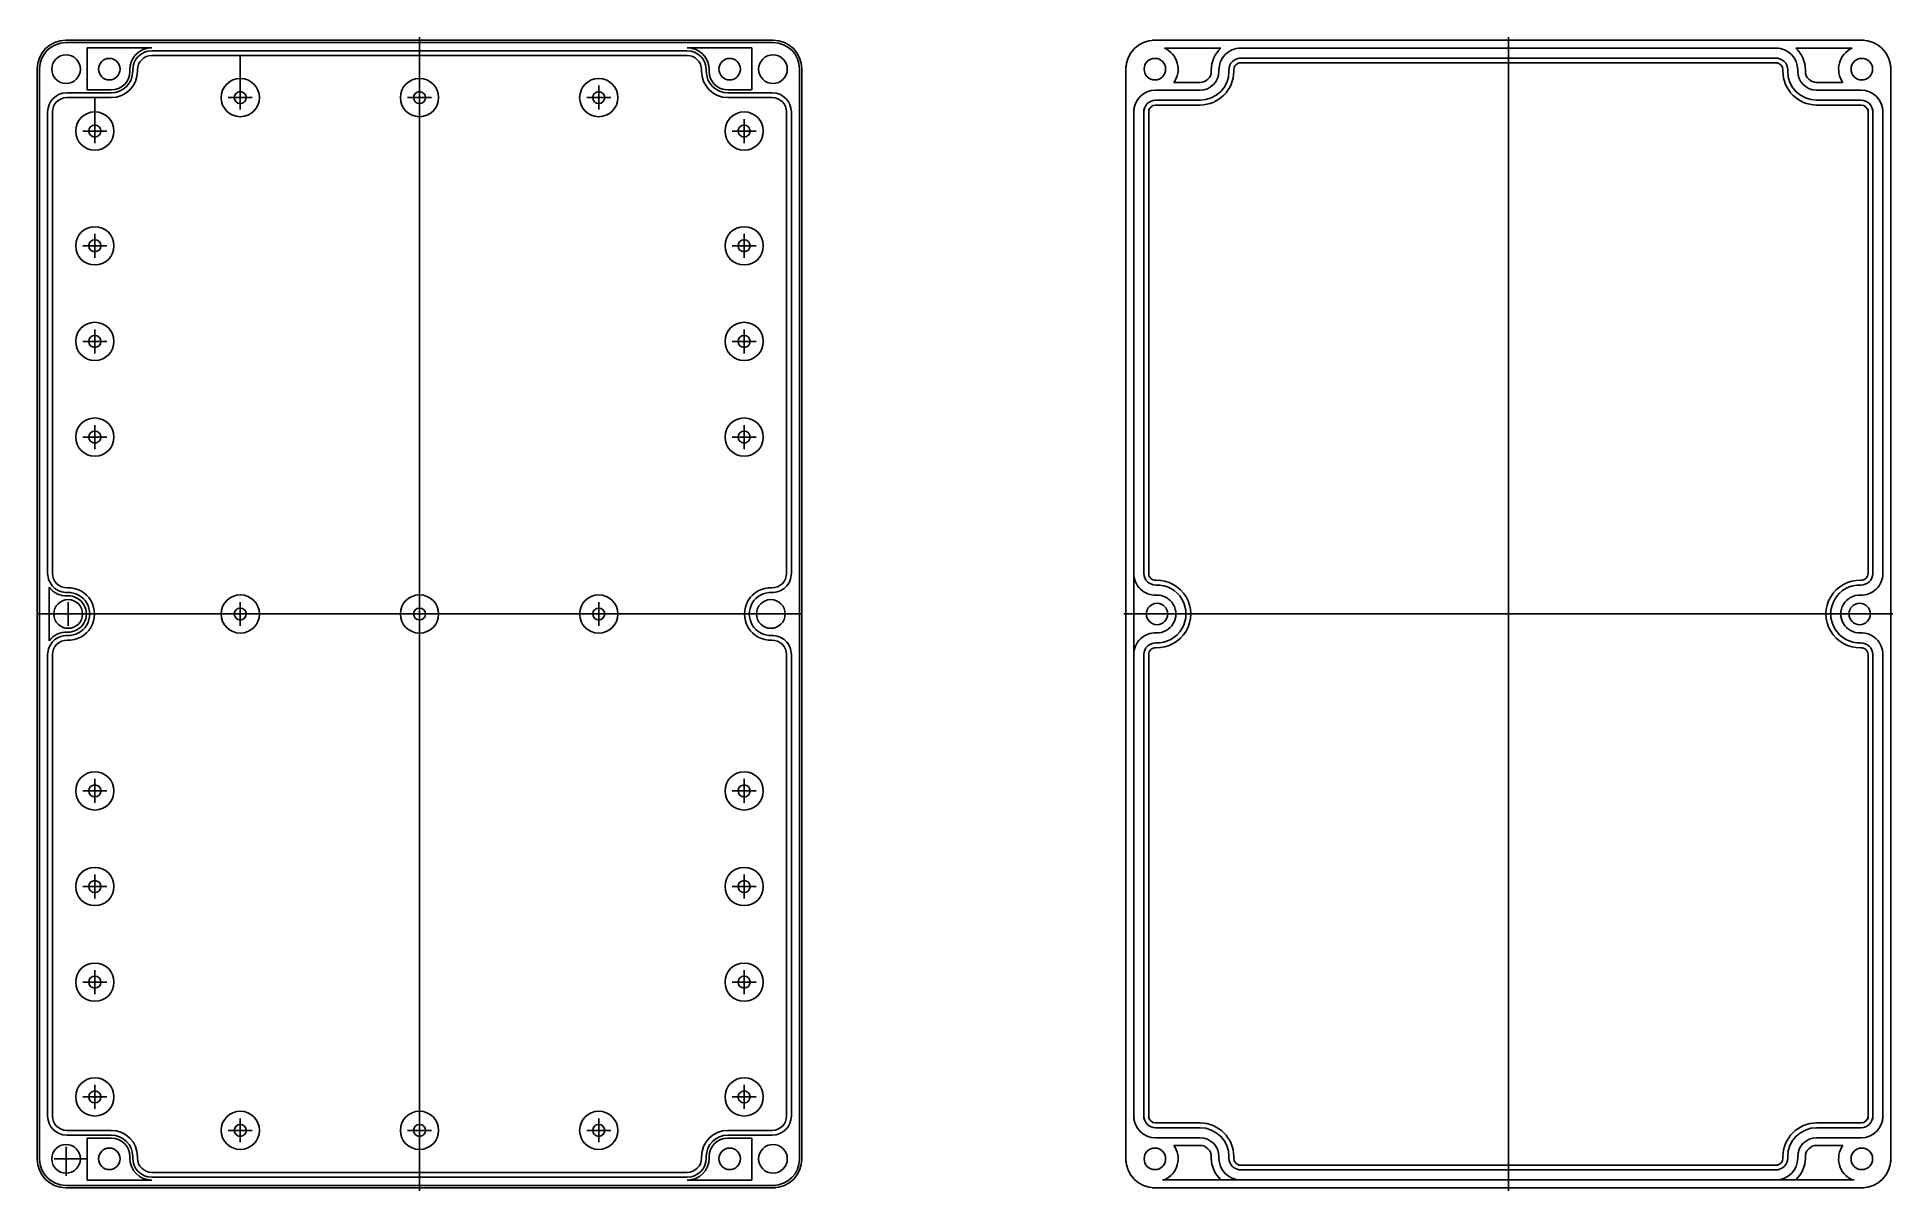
# Model space of a CAD drawing. Header units: millimetres. Extents: x 1121 to 1509, y 421 to 662.
import ezdxf

# ---------------------------------------------------------------- set-up
doc = ezdxf.new("R2010")
doc.units = ezdxf.units.MM

msp = doc.modelspace()

# ---------------------------------------------------------------- linework, layer by layer
for p, q in [((1274.63, 661.77), (1126.63, 661.77)), ((1274.63, 661.27), (1126.63, 661.27)), ((1131.13, 651.37), (1131.13, 660.17)), ((1144.63, 660.17), (1131.13, 660.17)), ((1200.63, 421.12), (1200.63, 662.42)), ((1256.63, 660.17), (1270.13, 660.17)), ((1270.13, 651.37), (1270.13, 660.17)), ((1502.88, 661.77), (1353.98, 661.77)), ((1368.29, 660.12), (1356.52, 660.12)), ((1484.88, 660.12), (1371.98, 660.12)), ((1428.43, 421.12), (1428.43, 662.42)), ((1500.34, 660.12), (1488.57, 660.12)), ((1256.63, 659.57), (1144.63, 659.57)), ((1256.63, 658.57), (1144.63, 658.57)), ((1163.13, 647.27), (1163.13, 658.62)), ((1348.43, 427.12), (1348.43, 656.42)), ((1484.88, 658.02), (1371.98, 658.02)), ((1484.88, 657.02), (1371.98, 657.02)), ((1508.43, 427.12), (1508.43, 656.42)), ((1120.63, 427.77), (1120.63, 655.77)), ((1121.13, 427.77), (1121.13, 655.77)), ((1140.03, 655.27), (1140.03, 655.57)), ((1140.63, 655.27), (1140.63, 655.57)), ((1141.63, 655.27), (1141.63, 655.57)), ((1259.63, 655.27), (1259.63, 655.57)), ((1260.63, 655.27), (1260.63, 655.57)), ((1261.23, 655.27), (1261.23, 655.57)), ((1280.13, 427.77), (1280.13, 655.77)), ((1280.63, 427.77), (1280.63, 655.77)), ((1363.93, 652.92), (1358.44, 652.92)), ((1366.28, 655.27), (1366.28, 655.57)), ((1367.88, 655.27), (1367.88, 655.57)), ((1369.98, 655.27), (1369.98, 655.57)), ((1370.98, 655.27), (1370.98, 655.57)), ((1485.88, 655.27), (1485.88, 655.57)), ((1486.88, 655.27), (1486.88, 655.57)), ((1488.98, 655.27), (1488.98, 655.57)), ((1490.58, 655.27), (1490.58, 655.57)), ((1492.93, 652.92), (1498.42, 652.92)), ((1136.13, 650.77), (1126.83, 650.77)), ((1136.13, 649.77), (1126.83, 649.77)), ((1136.13, 651.37), (1131.13, 651.37)), ((1132.7, 640.27), (1132.7, 649.92)), ((1160.63, 649.77), (1165.63, 649.77)), ((1198.13, 649.77), (1203.13, 649.77)), ((1200.63, 647.27), (1200.63, 652.27)), ((1235.63, 649.77), (1240.63, 649.77)), ((1238.13, 647.27), (1238.13, 652.27)), ((1265.13, 651.37), (1270.13, 651.37)), ((1265.13, 650.77), (1274.43, 650.77)), ((1265.13, 649.77), (1274.43, 649.77)), ((1363.93, 651.32), (1354.63, 651.32)), ((1363.93, 649.22), (1354.63, 649.22)), ((1492.93, 651.32), (1502.23, 651.32)), ((1492.93, 649.22), (1502.23, 649.22)), ((1122.83, 550.26), (1122.83, 646.77)), ((1123.83, 550.26), (1123.83, 646.77)), ((1268.55, 640.27), (1268.55, 645.27)), ((1277.43, 550.26), (1277.43, 646.77)), ((1278.43, 550.26), (1278.43, 646.77)), ((1350.08, 541.77), (1350.08, 647.42)), ((1352.18, 550.26), (1352.18, 647.42)), ((1353.18, 550.26), (1353.18, 647.42)), ((1363.93, 648.22), (1354.63, 648.22)), ((1492.93, 648.22), (1502.23, 648.22)), ((1503.68, 550.26), (1503.68, 647.42)), ((1504.68, 550.26), (1504.68, 647.42)), ((1506.78, 550.26), (1506.78, 647.42)), ((1130.2, 642.77), (1135.2, 642.77)), ((1266.05, 642.77), (1271.05, 642.77)), ((1132.7, 616.27), (1132.7, 621.27)), ((1268.55, 616.27), (1268.55, 621.27)), ((1130.2, 618.77), (1135.2, 618.77)), ((1266.05, 618.77), (1271.05, 618.77)), ((1130.2, 598.77), (1135.2, 598.77)), ((1132.7, 596.27), (1132.7, 601.27)), ((1266.05, 598.77), (1271.05, 598.77)), ((1268.55, 596.27), (1268.55, 601.27)), ((1130.2, 578.77), (1135.2, 578.77)), ((1132.7, 576.27), (1132.7, 581.27)), ((1266.05, 578.77), (1271.05, 578.77)), ((1268.55, 576.27), (1268.55, 581.27)), ((1123.13, 536.17), (1123.13, 547.36)), ((1127.13, 539.27), (1127.13, 544.27)), ((1163.13, 539.27), (1163.13, 544.27)), ((1200.63, 539.27), (1200.63, 544.27)), ((1238.13, 539.27), (1238.13, 544.27)), ((1120.63, 541.77), (1280.63, 541.77)), ((1124.63, 541.77), (1129.63, 541.77)), ((1160.63, 541.77), (1165.63, 541.77)), ((1198.13, 541.77), (1203.13, 541.77)), ((1235.63, 541.77), (1240.63, 541.77)), ((1347.98, 541.77), (1508.88, 541.77)), ((1350.08, 436.12), (1350.08, 541.77)), ((1352.43, 541.77), (1357.43, 541.77)), ((1122.83, 436.77), (1122.83, 533.27)), ((1123.83, 436.77), (1123.83, 533.27)), ((1277.43, 436.77), (1277.43, 533.27)), ((1278.43, 436.77), (1278.43, 533.27)), ((1352.18, 436.12), (1352.18, 533.27)), ((1353.18, 436.12), (1353.18, 533.27)), ((1503.68, 436.12), (1503.68, 533.27)), ((1504.68, 436.12), (1504.68, 533.27)), ((1506.78, 436.12), (1506.78, 533.27)), ((1130.2, 504.77), (1135.2, 504.77)), ((1132.7, 502.27), (1132.7, 507.27)), ((1266.05, 504.77), (1271.05, 504.77)), ((1268.55, 502.27), (1268.55, 507.27)), ((1132.7, 482.27), (1132.7, 487.27)), ((1268.55, 482.27), (1268.55, 487.27)), ((1130.2, 484.77), (1135.2, 484.77)), ((1266.05, 484.77), (1271.05, 484.77)), ((1132.7, 462.27), (1132.7, 467.27)), ((1268.55, 462.27), (1268.55, 467.27)), ((1130.2, 464.77), (1135.2, 464.77)), ((1266.05, 464.77), (1271.05, 464.77)), ((1132.7, 438.27), (1132.7, 443.27)), ((1268.55, 438.27), (1268.55, 443.27)), ((1130.2, 440.77), (1135.2, 440.77)), ((1266.05, 440.77), (1271.05, 440.77)), ((1163.13, 431.27), (1163.13, 436.27)), ((1200.63, 431.27), (1200.63, 436.27)), ((1238.13, 431.27), (1238.13, 436.27)), ((1363.93, 435.32), (1354.63, 435.32)), ((1492.93, 435.32), (1502.23, 435.32)), ((1136.13, 433.77), (1126.83, 433.77)), ((1136.13, 432.77), (1126.83, 432.77)), ((1136.13, 432.17), (1131.13, 432.17)), ((1131.13, 432.17), (1131.13, 423.37)), ((1160.63, 433.77), (1165.63, 433.77)), ((1198.13, 433.77), (1203.13, 433.77)), ((1235.63, 433.77), (1240.63, 433.77)), ((1265.13, 433.77), (1274.43, 433.77)), ((1265.13, 432.77), (1274.43, 432.77)), ((1265.13, 432.17), (1270.13, 432.17)), ((1270.13, 432.17), (1270.13, 423.37)), ((1363.93, 434.32), (1354.63, 434.32)), ((1363.93, 432.22), (1354.63, 432.22)), ((1492.93, 434.32), (1502.23, 434.32)), ((1492.93, 432.22), (1502.23, 432.22)), ((1124.18, 427.82), (1131.13, 427.82)), ((1126.68, 430.32), (1126.68, 424.27)), ((1140.03, 428.27), (1140.03, 427.97)), ((1140.63, 428.27), (1140.63, 427.97)), ((1141.63, 428.27), (1141.63, 427.97)), ((1259.63, 428.27), (1259.63, 427.97)), ((1260.63, 428.27), (1260.63, 427.97)), ((1261.23, 428.27), (1261.23, 427.97)), ((1363.93, 430.62), (1358.44, 430.62)), ((1366.28, 428.27), (1366.28, 427.97)), ((1367.88, 428.27), (1367.88, 427.97)), ((1369.98, 428.27), (1369.98, 427.97)), ((1370.98, 428.27), (1370.98, 427.97)), ((1485.88, 428.27), (1485.88, 427.97)), ((1486.88, 428.27), (1486.88, 427.97)), ((1488.98, 428.27), (1488.98, 427.97)), ((1490.58, 428.27), (1490.58, 427.97)), ((1492.93, 430.62), (1498.42, 430.62)), ((1144.63, 423.37), (1131.13, 423.37)), ((1256.63, 424.97), (1144.63, 424.97)), ((1256.63, 423.97), (1144.63, 423.97)), ((1256.63, 423.37), (1270.13, 423.37)), ((1500.79, 423.42), (1356.07, 423.42)), ((1484.88, 426.52), (1371.98, 426.52)), ((1484.88, 425.52), (1371.98, 425.52)), ((1126.63, 422.27), (1275.08, 422.27)), ((1126.63, 421.77), (1275.08, 421.77)), ((1353.98, 421.77), (1502.88, 421.77))]:
    msp.add_line(p, q)
for centre, radius in [((1126.68, 655.72), 3), ((1135.73, 655.72), 2.25), ((1265.53, 655.72), 2.25), ((1274.58, 655.72), 3), ((1354.48, 655.72), 2.25), ((1502.38, 655.72), 2.25), ((1163.13, 649.77), 4), ((1200.63, 649.77), 4), ((1238.13, 649.77), 4), ((1163.13, 649.77), 1.25), ((1200.63, 649.77), 1.25), ((1238.13, 649.77), 1.25), ((1132.7, 642.77), 4), ((1268.55, 642.77), 4), ((1132.7, 642.77), 1.25), ((1268.55, 642.77), 1.25), ((1132.7, 618.77), 4), ((1268.55, 618.77), 4), ((1132.7, 618.77), 1.25), ((1268.55, 618.77), 1.25), ((1132.7, 598.77), 4), ((1268.55, 598.77), 4), ((1132.7, 598.77), 1.25), ((1268.55, 598.77), 1.25), ((1132.7, 578.77), 4), ((1268.55, 578.77), 4), ((1132.7, 578.77), 1.25), ((1268.55, 578.77), 1.25), ((1127.13, 541.77), 3), ((1163.13, 541.77), 4), ((1200.63, 541.77), 4), ((1238.13, 541.77), 4), ((1274.13, 541.77), 3), ((1354.93, 541.77), 2.25), ((1501.93, 541.77), 2.25), ((1163.13, 541.77), 1.25), ((1200.63, 541.77), 1.25), ((1238.13, 541.77), 1.25), ((1132.7, 504.77), 4), ((1268.55, 504.77), 4), ((1132.7, 504.77), 1.25), ((1268.55, 504.77), 1.25), ((1132.7, 484.77), 4), ((1132.7, 484.77), 1.25), ((1268.55, 484.77), 4), ((1268.55, 484.77), 1.25), ((1132.7, 464.77), 4), ((1132.7, 464.77), 1.25), ((1268.55, 464.77), 4), ((1268.55, 464.77), 1.25), ((1132.7, 440.77), 4), ((1268.55, 440.77), 4), ((1132.7, 440.77), 1.25), ((1268.55, 440.77), 1.25), ((1163.13, 433.77), 4), ((1163.13, 433.77), 1.25), ((1200.63, 433.77), 4), ((1200.63, 433.77), 1.25), ((1238.13, 433.77), 4), ((1238.13, 433.77), 1.25), ((1126.68, 427.82), 3), ((1135.73, 427.82), 2.25), ((1265.53, 427.82), 2.25), ((1274.58, 427.82), 3), ((1354.48, 427.82), 2.25), ((1502.38, 427.82), 2.25)]:
    msp.add_circle(centre, radius)
for centre, radius, start, end in [((1126.63, 655.77), 6, 90, 180), ((1126.63, 655.77), 5.5, 90, 180), ((1144.63, 655.57), 4.6, 90, 180), ((1256.63, 655.57), 4.6, 0, 90), ((1274.63, 655.77), 6, 360, 90), ((1274.63, 655.77), 5.5, 360, 90), ((1354.43, 655.77), 6, 90, 180), ((1354.48, 655.72), 4.85, 324.7378, 65.1235), ((1372.43, 655.57), 6.15, 132.2824, 180), ((1372.43, 655.57), 4.55, 90, 180), ((1484.43, 655.57), 4.55, 0, 90), ((1484.43, 655.57), 6.15, 0, 47.7176), ((1502.38, 655.72), 4.85, 114.8765, 215.2622), ((1502.43, 655.77), 6, 360, 90), ((1144.63, 655.57), 4, 90, 180), ((1144.63, 655.57), 3, 90, 180), ((1256.63, 655.57), 4, 0, 90), ((1256.63, 655.57), 3, 0, 90), ((1372.43, 655.57), 2.45, 90, 180), ((1372.43, 655.57), 1.45, 90, 180), ((1484.43, 655.57), 2.45, 0, 90), ((1484.43, 655.57), 1.45, 0, 90), ((1136.13, 655.27), 5.5, 270, 0), ((1136.13, 655.27), 4.5, 270, 0), ((1136.13, 655.27), 3.9, 270, 0), ((1265.13, 655.27), 5.5, 180, 270), ((1265.13, 655.27), 4.5, 180, 270), ((1265.13, 655.27), 3.9, 180, 270), ((1363.93, 655.27), 6.05, 270, 0), ((1363.93, 655.27), 3.95, 270, 0), ((1363.93, 655.27), 7.05, 270, 0), ((1363.93, 655.27), 2.35, 270, 0), ((1492.93, 655.27), 7.05, 180, 270), ((1492.93, 655.27), 6.05, 180, 270), ((1492.93, 655.27), 3.95, 180, 270), ((1492.93, 655.27), 2.35, 180, 270), ((1126.83, 646.77), 4, 90, 180), ((1126.83, 646.77), 3, 90, 180), ((1274.43, 646.77), 4, 0, 90), ((1274.43, 646.77), 3, 0, 90), ((1354.63, 646.77), 4.55, 90, 180), ((1354.63, 646.77), 2.45, 90, 180), ((1502.23, 646.77), 4.55, 0, 90), ((1502.23, 646.77), 2.45, 0, 90), ((1354.63, 646.77), 1.45, 90, 180), ((1502.23, 646.77), 1.45, 0, 90), ((1126.83, 550.26), 4, 180, 272.0226), ((1126.83, 550.26), 3, 180, 272.0226), ((1274.43, 550.26), 4, 267.9774, 0), ((1274.43, 550.26), 3, 267.9774, 0), ((1354.63, 550.26), 4.55, 180, 272.0226), ((1354.63, 550.26), 2.45, 180, 272.0226), ((1354.63, 550.26), 1.45, 180, 272.0226), ((1354.93, 541.77), 7.05, 267.9774, 92.0226), ((1354.93, 541.77), 6.05, 267.9774, 92.0226), ((1501.93, 541.77), 7.05, 87.9774, 272.0226), ((1501.93, 541.77), 6.05, 87.9774, 272.0226), ((1502.23, 550.26), 4.55, 267.9774, 0), ((1502.23, 550.26), 2.45, 267.9774, 0), ((1502.23, 550.26), 1.45, 267.9774, 0), ((1126.83, 550.26), 4.7, 218.0722, 272.0226), ((1127.13, 541.77), 5.5, 267.9774, 92.0226), ((1127.13, 541.77), 4.5, 267.9774, 92.0226), ((1127.13, 541.77), 3.8, 267.9774, 92.0226), ((1274.13, 541.77), 5.5, 87.9774, 272.0226), ((1274.13, 541.77), 4.5, 87.9774, 272.0226), ((1354.93, 541.77), 3.95, 267.9774, 92.0226), ((1501.93, 541.77), 3.95, 87.9774, 272.0226), ((1126.83, 533.27), 4, 87.9774, 180), ((1126.83, 533.27), 4.7, 87.9774, 141.9278), ((1126.83, 533.27), 3, 87.9774, 180), ((1274.43, 533.27), 4, 0, 92.0226), ((1274.43, 533.27), 3, 0, 92.0226), ((1354.63, 533.27), 4.55, 87.9774, 180), ((1502.23, 533.27), 4.55, 0, 92.0226), ((1354.63, 533.27), 2.45, 87.9774, 180), ((1354.63, 533.27), 1.45, 87.9774, 180), ((1502.23, 533.27), 2.45, 0, 92.0226), ((1502.23, 533.27), 1.45, 0, 92.0226), ((1126.83, 436.77), 4, 180, 270), ((1126.83, 436.77), 3, 180, 270), ((1274.43, 436.77), 3, 270, 0), ((1274.43, 436.77), 4, 270, 0), ((1354.63, 436.77), 4.55, 180, 270), ((1354.63, 436.77), 2.45, 180, 270), ((1354.63, 436.77), 1.45, 180, 270), ((1363.93, 428.27), 7.05, 0, 90), ((1492.93, 428.27), 7.05, 90, 180), ((1502.23, 436.77), 4.55, 270, 0), ((1502.23, 436.77), 2.45, 270, 0), ((1502.23, 436.77), 1.45, 270, 0), ((1136.13, 428.27), 5.5, 0, 90), ((1136.13, 428.27), 4.5, 0, 90), ((1136.13, 428.27), 3.9, 0, 90), ((1265.13, 428.27), 5.5, 90, 180), ((1265.13, 428.27), 4.5, 90, 180), ((1265.13, 428.27), 3.9, 90, 180), ((1363.93, 428.27), 6.05, 0, 90), ((1363.93, 428.27), 3.95, 0, 90), ((1492.93, 428.27), 6.05, 90, 180), ((1492.93, 428.27), 3.95, 90, 180), ((1126.63, 427.77), 6, 180, 270), ((1126.63, 427.77), 5.5, 180, 270), ((1144.63, 427.97), 4.6, 180, 270), ((1144.63, 427.97), 4, 180, 270), ((1144.63, 427.97), 3, 180, 270), ((1256.63, 427.97), 3, 270, 0), ((1256.63, 427.97), 4, 270, 0), ((1256.63, 427.97), 4.6, 270, 0), ((1274.63, 427.77), 6, 270, 0), ((1274.63, 427.77), 5.5, 270, 0), ((1354.43, 427.77), 6, 180, 270), ((1354.48, 427.82), 4.85, 294.8765, 35.2622), ((1363.93, 428.27), 2.35, 0, 90), ((1372.43, 427.97), 6.15, 180, 227.7176), ((1372.43, 427.97), 4.55, 180, 270), ((1372.43, 427.97), 2.45, 180, 270), ((1372.43, 427.97), 1.45, 180, 270), ((1484.43, 427.97), 2.45, 270, 0), ((1484.43, 427.97), 4.55, 270, 0), ((1484.43, 427.97), 1.45, 270, 0), ((1484.43, 427.97), 6.15, 312.2824, 0), ((1492.93, 428.27), 2.35, 90, 180), ((1502.38, 427.82), 4.85, 144.7378, 245.1235), ((1502.43, 427.77), 6, 270, 360)]:
    msp.add_arc(centre, radius, start, end)

doc.saveas('drawing.dxf')
